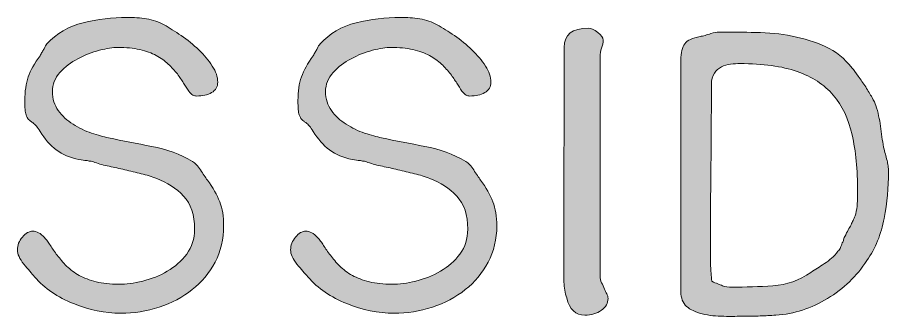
# Model space of a CAD drawing. Header units: inches. Extents: x -1.75 to 1.75, y -1.04 to 1.
# Drawn here: x -0.1843 to 0.1598, y -0.2997 to -0.1813 of the extents above; entities that cross this region are included whole.
import ezdxf

# ---------------------------------------------------------------- set-up
doc = ezdxf.new("R2010")
doc.units = ezdxf.units.IN
doc.header["$MEASUREMENT"] = 0
doc.layers.add('Default', color=7, linetype='Continuous')

# ---------------------------------------------------------------- blocks, each defined once
blk = doc.blocks.new('block 5')
at = {"layer": 'Default', "true_color": 0xffffff}
h = blk.add_hatch(color=7, dxfattribs=at)
h.dxf.hatch_style = 2
edge = h.paths.add_edge_path()
edge.add_spline(control_points=[(-0.10627, -0.27815), (-0.10854, -0.28243), (-0.11155, -0.28606), (-0.11531, -0.28904), (-0.11907, -0.29203), (-0.12341, -0.29433), (-0.12834, -0.29595), (-0.13327, -0.29757), (-0.13833, -0.29837), (-0.14351, -0.29837), (-0.14973, -0.29837), (-0.15595, -0.29711), (-0.16217, -0.29458), (-0.1684, -0.29205), (-0.17352, -0.28853), (-0.17753, -0.28398), (-0.1787, -0.28269), (-0.18013, -0.28101), (-0.18181, -0.27893), (-0.1835, -0.27686), (-0.18434, -0.27498), (-0.18434, -0.27329), (-0.18434, -0.27148), (-0.1837, -0.26979), (-0.18239, -0.26824), (-0.1811, -0.26668), (-0.17974, -0.2659), (-0.17831, -0.2659), (-0.17676, -0.2659), (-0.1752, -0.26674), (-0.17365, -0.26843), (-0.17326, -0.26882), (-0.17287, -0.26927), (-0.17248, -0.26979), (-0.17209, -0.27031), (-0.1717, -0.27089), (-0.17131, -0.27154), (-0.17093, -0.27219), (-0.17051, -0.27284), (-0.17005, -0.27348), (-0.1696, -0.27414), (-0.16911, -0.27478), (-0.16859, -0.27543), (-0.16756, -0.27686), (-0.16632, -0.27828), (-0.1649, -0.2797), (-0.16347, -0.28113), (-0.16182, -0.28236), (-0.15994, -0.2834), (-0.15806, -0.28444), (-0.15582, -0.28529), (-0.15323, -0.28593), (-0.15063, -0.28658), (-0.14766, -0.2869), (-0.14429, -0.2869), (-0.14143, -0.2869), (-0.13829, -0.28649), (-0.13485, -0.28564), (-0.13142, -0.2848), (-0.12818, -0.2835), (-0.12513, -0.28175), (-0.12208, -0.28), (-0.11953, -0.27773), (-0.11745, -0.27494), (-0.11538, -0.27216), (-0.11434, -0.26889), (-0.11434, -0.26512), (-0.11434, -0.25942), (-0.1158, -0.25505), (-0.11871, -0.252), (-0.12163, -0.24896), (-0.12516, -0.24665), (-0.12931, -0.2451), (-0.13126, -0.24432), (-0.1333, -0.24367), (-0.13544, -0.24315), (-0.13757, -0.24264), (-0.13975, -0.24211), (-0.14195, -0.2416), (-0.14402, -0.24108), (-0.14607, -0.24062), (-0.14808, -0.24023), (-0.15009, -0.23985), (-0.152, -0.23933), (-0.15381, -0.23868), (-0.15446, -0.23842), (-0.15504, -0.23826), (-0.15557, -0.23819), (-0.15608, -0.23813), (-0.1566, -0.23803), (-0.15712, -0.2379), (-0.15777, -0.2379), (-0.15874, -0.23777), (-0.16003, -0.23751), (-0.16353, -0.23686), (-0.16652, -0.2356), (-0.16898, -0.23372), (-0.17144, -0.23185), (-0.17358, -0.22941), (-0.17539, -0.22643), (-0.17592, -0.22552), (-0.1764, -0.22481), (-0.17685, -0.22429), (-0.17731, -0.22378), (-0.1778, -0.22332), (-0.17831, -0.22293), (-0.17858, -0.2228), (-0.17877, -0.22267), (-0.17889, -0.22254), (-0.17902, -0.22241), (-0.17922, -0.22228), (-0.17948, -0.22215), (-0.17948, -0.22215), (-0.18006, -0.22157), (-0.18006, -0.22157), (-0.18032, -0.22131), (-0.18062, -0.22072), (-0.18094, -0.21982), (-0.18126, -0.21891), (-0.18142, -0.21703), (-0.18142, -0.21418), (-0.18142, -0.21055), (-0.18097, -0.20744), (-0.18006, -0.20485), (-0.17916, -0.20226), (-0.1776, -0.19947), (-0.17539, -0.19649), (-0.17514, -0.19597), (-0.17488, -0.19548), (-0.17461, -0.19503), (-0.17436, -0.19457), (-0.1741, -0.19415), (-0.17384, -0.19376), (-0.17345, -0.19286), (-0.17306, -0.19221), (-0.17268, -0.19182), (-0.16892, -0.18767), (-0.16415, -0.18488), (-0.15838, -0.18346), (-0.15262, -0.18203), (-0.14681, -0.18132), (-0.14098, -0.18132), (-0.13839, -0.18132), (-0.13582, -0.18151), (-0.1333, -0.1819), (-0.13077, -0.18229), (-0.12847, -0.18307), (-0.1264, -0.18424), (-0.12432, -0.1854), (-0.12206, -0.18683), (-0.11959, -0.18851), (-0.11713, -0.1902), (-0.11483, -0.19208), (-0.11268, -0.19415), (-0.11055, -0.19623), (-0.10876, -0.19836), (-0.10734, -0.20057), (-0.10592, -0.20277), (-0.1052, -0.20492), (-0.1052, -0.20698), (-0.1052, -0.2088), (-0.10601, -0.21016), (-0.10763, -0.21107), (-0.10925, -0.21198), (-0.11123, -0.21243), (-0.11356, -0.21243), (-0.11408, -0.21243), (-0.11457, -0.2123), (-0.11502, -0.21204), (-0.11548, -0.21179), (-0.11603, -0.21126), (-0.11667, -0.21048), (-0.11732, -0.20945), (-0.118, -0.20838), (-0.11871, -0.20728), (-0.11943, -0.20618), (-0.12024, -0.20498), (-0.12115, -0.20368), (-0.12219, -0.20239), (-0.12338, -0.20109), (-0.12474, -0.19979), (-0.12611, -0.19849), (-0.12769, -0.19736), (-0.1295, -0.19639), (-0.13132, -0.19541), (-0.13349, -0.19463), (-0.13602, -0.19405), (-0.13855, -0.19347), (-0.14143, -0.19318), (-0.14467, -0.19318), (-0.14662, -0.19318), (-0.14905, -0.19357), (-0.15196, -0.19434), (-0.15488, -0.19512), (-0.1577, -0.19623), (-0.16042, -0.19765), (-0.16315, -0.19908), (-0.16551, -0.20089), (-0.16752, -0.2031), (-0.16953, -0.2053), (-0.17053, -0.20783), (-0.17053, -0.21068), (-0.17053, -0.21353), (-0.16976, -0.21602), (-0.1682, -0.21817), (-0.16665, -0.2203), (-0.1647, -0.22212), (-0.16237, -0.22361), (-0.16003, -0.2251), (-0.15761, -0.22627), (-0.15508, -0.22711), (-0.15255, -0.22795), (-0.15031, -0.22857), (-0.14837, -0.22896), (-0.1428, -0.23012), (-0.13709, -0.23126), (-0.13126, -0.23236), (-0.12542, -0.23346), (-0.12004, -0.23544), (-0.11512, -0.23829), (-0.11408, -0.23894), (-0.11304, -0.24007), (-0.11201, -0.24169), (-0.11097, -0.24331), (-0.11006, -0.24464), (-0.10929, -0.24568), (-0.10708, -0.24866), (-0.10546, -0.25151), (-0.10442, -0.25423), (-0.10339, -0.25696), (-0.10286, -0.26013), (-0.10286, -0.26376), (-0.10286, -0.26908), (-0.104, -0.27387), (-0.10627, -0.27815)], knot_values=[0, 0, 0, 0, 1, 1, 1, 2, 2, 2, 3, 3, 3, 4, 4, 4, 5, 5, 5, 6, 6, 6, 7, 7, 7, 8, 8, 8, 9, 9, 9, 10, 10, 10, 11, 11, 11, 12, 12, 12, 13, 13, 13, 14, 14, 14, 15, 15, 15, 16, 16, 16, 17, 17, 17, 18, 18, 18, 19, 19, 19, 20, 20, 20, 21, 21, 21, 22, 22, 22, 23, 23, 23, 24, 24, 24, 25, 25, 25, 26, 26, 26, 27, 27, 27, 28, 28, 28, 29, 29, 29, 30, 30, 30, 31, 31, 31, 32, 32, 32, 33, 33, 33, 34, 34, 34, 35, 35, 35, 36, 36, 36, 37, 37, 37, 38, 38, 38, 39, 39, 39, 40, 40, 40, 41, 41, 41, 42, 42, 42, 43, 43, 43, 44, 44, 44, 45, 45, 45, 46, 46, 46, 47, 47, 47, 48, 48, 48, 49, 49, 49, 50, 50, 50, 51, 51, 51, 52, 52, 52, 53, 53, 53, 54, 54, 54, 55, 55, 55, 56, 56, 56, 57, 57, 57, 58, 58, 58, 59, 59, 59, 60, 60, 60, 61, 61, 61, 62, 62, 62, 63, 63, 63, 64, 64, 64, 65, 65, 65, 66, 66, 66, 67, 67, 67, 68, 68, 68, 69, 69, 69, 70, 70, 70, 71, 71, 71, 72, 72, 72, 73, 73, 73, 74, 74, 74, 75, 75, 75, 76, 76, 76, 77, 77, 77, 78, 78, 78, 78], degree=3, periodic=1)
h = blk.add_hatch(color=7, dxfattribs=at)
h.dxf.hatch_style = 2
edge = h.paths.add_edge_path()
edge.add_spline(control_points=[(0.00165, -0.27815), (-0.00062, -0.28243), (-0.00363, -0.28606), (-0.00739, -0.28904), (-0.01116, -0.29203), (-0.0155, -0.29433), (-0.02042, -0.29595), (-0.02535, -0.29757), (-0.03041, -0.29837), (-0.03559, -0.29837), (-0.04181, -0.29837), (-0.04803, -0.29711), (-0.05425, -0.29458), (-0.06048, -0.29205), (-0.0656, -0.28853), (-0.06961, -0.28398), (-0.07079, -0.28269), (-0.07221, -0.28101), (-0.07389, -0.27893), (-0.07558, -0.27686), (-0.07642, -0.27498), (-0.07642, -0.27329), (-0.07642, -0.27148), (-0.07578, -0.26979), (-0.07448, -0.26824), (-0.07318, -0.26668), (-0.07182, -0.2659), (-0.07039, -0.2659), (-0.06884, -0.2659), (-0.06728, -0.26674), (-0.06573, -0.26843), (-0.06534, -0.26882), (-0.06495, -0.26927), (-0.06456, -0.26979), (-0.06418, -0.27031), (-0.06378, -0.27089), (-0.0634, -0.27154), (-0.06301, -0.27219), (-0.06259, -0.27284), (-0.06213, -0.27348), (-0.06168, -0.27414), (-0.06119, -0.27478), (-0.06068, -0.27543), (-0.05964, -0.27686), (-0.0584, -0.27828), (-0.05698, -0.2797), (-0.05556, -0.28113), (-0.0539, -0.28236), (-0.05202, -0.2834), (-0.05014, -0.28444), (-0.04791, -0.28529), (-0.04531, -0.28593), (-0.04272, -0.28658), (-0.03974, -0.2869), (-0.03637, -0.2869), (-0.03352, -0.2869), (-0.03038, -0.28649), (-0.02694, -0.28564), (-0.02351, -0.2848), (-0.02026, -0.2835), (-0.01721, -0.28175), (-0.01417, -0.28), (-0.01161, -0.27773), (-0.00954, -0.27494), (-0.00746, -0.27216), (-0.00642, -0.26889), (-0.00642, -0.26512), (-0.00642, -0.25942), (-0.00788, -0.25505), (-0.0108, -0.252), (-0.01371, -0.24896), (-0.01725, -0.24665), (-0.0214, -0.2451), (-0.02334, -0.24432), (-0.02538, -0.24367), (-0.02752, -0.24315), (-0.02966, -0.24264), (-0.03183, -0.24211), (-0.03404, -0.2416), (-0.03611, -0.24108), (-0.03815, -0.24062), (-0.04016, -0.24023), (-0.04217, -0.23985), (-0.04408, -0.23933), (-0.04589, -0.23868), (-0.04654, -0.23842), (-0.04713, -0.23826), (-0.04765, -0.23819), (-0.04816, -0.23813), (-0.04869, -0.23803), (-0.0492, -0.2379), (-0.04985, -0.2379), (-0.05082, -0.23777), (-0.05212, -0.23751), (-0.05562, -0.23686), (-0.0586, -0.2356), (-0.06106, -0.23372), (-0.06352, -0.23185), (-0.06567, -0.22941), (-0.06748, -0.22643), (-0.068, -0.22552), (-0.06848, -0.22481), (-0.06894, -0.22429), (-0.06939, -0.22378), (-0.06988, -0.22332), (-0.07039, -0.22293), (-0.07066, -0.2228), (-0.07085, -0.22267), (-0.07098, -0.22254), (-0.07111, -0.22241), (-0.0713, -0.22228), (-0.07156, -0.22215), (-0.07156, -0.22215), (-0.07214, -0.22157), (-0.07214, -0.22157), (-0.07241, -0.22131), (-0.0727, -0.22072), (-0.07302, -0.21982), (-0.07334, -0.21891), (-0.07351, -0.21703), (-0.07351, -0.21418), (-0.07351, -0.21055), (-0.07305, -0.20744), (-0.07214, -0.20485), (-0.07124, -0.20226), (-0.06968, -0.19947), (-0.06748, -0.19649), (-0.06722, -0.19597), (-0.06696, -0.19548), (-0.0667, -0.19503), (-0.06644, -0.19457), (-0.06618, -0.19415), (-0.06592, -0.19376), (-0.06553, -0.19286), (-0.06514, -0.19221), (-0.06476, -0.19182), (-0.061, -0.18767), (-0.05623, -0.18488), (-0.05046, -0.18346), (-0.0447, -0.18203), (-0.03889, -0.18132), (-0.03306, -0.18132), (-0.03047, -0.18132), (-0.02791, -0.18151), (-0.02538, -0.1819), (-0.02285, -0.18229), (-0.02056, -0.18307), (-0.01848, -0.18424), (-0.0164, -0.1854), (-0.01414, -0.18683), (-0.01167, -0.18851), (-0.00921, -0.1902), (-0.00691, -0.19208), (-0.00477, -0.19415), (-0.00263, -0.19623), (-0.00085, -0.19836), (0.00058, -0.20057), (0.002, -0.20277), (0.00272, -0.20492), (0.00272, -0.20698), (0.00272, -0.2088), (0.00191, -0.21016), (0.00028, -0.21107), (-0.00134, -0.21198), (-0.00331, -0.21243), (-0.00564, -0.21243), (-0.00616, -0.21243), (-0.00665, -0.2123), (-0.0071, -0.21204), (-0.00756, -0.21179), (-0.00811, -0.21126), (-0.00876, -0.21048), (-0.00941, -0.20945), (-0.01008, -0.20838), (-0.0108, -0.20728), (-0.01151, -0.20618), (-0.01232, -0.20498), (-0.01323, -0.20368), (-0.01427, -0.20239), (-0.01546, -0.20109), (-0.01683, -0.19979), (-0.01819, -0.19849), (-0.01978, -0.19736), (-0.02159, -0.19639), (-0.0234, -0.19541), (-0.02557, -0.19463), (-0.0281, -0.19405), (-0.03063, -0.19347), (-0.03352, -0.19318), (-0.03676, -0.19318), (-0.0387, -0.19318), (-0.04113, -0.19357), (-0.04405, -0.19434), (-0.04696, -0.19512), (-0.04978, -0.19623), (-0.0525, -0.19765), (-0.05523, -0.19908), (-0.0576, -0.20089), (-0.0596, -0.2031), (-0.06161, -0.2053), (-0.06262, -0.20783), (-0.06262, -0.21068), (-0.06262, -0.21353), (-0.06184, -0.21602), (-0.06028, -0.21817), (-0.05873, -0.2203), (-0.05678, -0.22212), (-0.05445, -0.22361), (-0.05212, -0.2251), (-0.04969, -0.22627), (-0.04716, -0.22711), (-0.04463, -0.22795), (-0.04239, -0.22857), (-0.04045, -0.22896), (-0.03488, -0.23012), (-0.02917, -0.23126), (-0.02334, -0.23236), (-0.0175, -0.23346), (-0.01213, -0.23544), (-0.0072, -0.23829), (-0.00616, -0.23894), (-0.00513, -0.24007), (-0.00409, -0.24169), (-0.00305, -0.24331), (-0.00214, -0.24464), (-0.00137, -0.24568), (0.00083, -0.24866), (0.00245, -0.25151), (0.00349, -0.25423), (0.00453, -0.25696), (0.00505, -0.26013), (0.00505, -0.26376), (0.00505, -0.26908), (0.00391, -0.27387), (0.00165, -0.27815)], knot_values=[0, 0, 0, 0, 1, 1, 1, 2, 2, 2, 3, 3, 3, 4, 4, 4, 5, 5, 5, 6, 6, 6, 7, 7, 7, 8, 8, 8, 9, 9, 9, 10, 10, 10, 11, 11, 11, 12, 12, 12, 13, 13, 13, 14, 14, 14, 15, 15, 15, 16, 16, 16, 17, 17, 17, 18, 18, 18, 19, 19, 19, 20, 20, 20, 21, 21, 21, 22, 22, 22, 23, 23, 23, 24, 24, 24, 25, 25, 25, 26, 26, 26, 27, 27, 27, 28, 28, 28, 29, 29, 29, 30, 30, 30, 31, 31, 31, 32, 32, 32, 33, 33, 33, 34, 34, 34, 35, 35, 35, 36, 36, 36, 37, 37, 37, 38, 38, 38, 39, 39, 39, 40, 40, 40, 41, 41, 41, 42, 42, 42, 43, 43, 43, 44, 44, 44, 45, 45, 45, 46, 46, 46, 47, 47, 47, 48, 48, 48, 49, 49, 49, 50, 50, 50, 51, 51, 51, 52, 52, 52, 53, 53, 53, 54, 54, 54, 55, 55, 55, 56, 56, 56, 57, 57, 57, 58, 58, 58, 59, 59, 59, 60, 60, 60, 61, 61, 61, 62, 62, 62, 63, 63, 63, 64, 64, 64, 65, 65, 65, 66, 66, 66, 67, 67, 67, 68, 68, 68, 69, 69, 69, 70, 70, 70, 71, 71, 71, 72, 72, 72, 73, 73, 73, 74, 74, 74, 75, 75, 75, 76, 76, 76, 77, 77, 77, 78, 78, 78, 78], degree=3, periodic=1)
h = blk.add_hatch(color=7, dxfattribs=at)
h.dxf.hatch_style = 2
edge = h.paths.add_edge_path()
edge.add_spline(control_points=[(0.04636, -0.29721), (0.04461, -0.2985), (0.04244, -0.29915), (0.03985, -0.29915), (0.03622, -0.29915), (0.03382, -0.29688), (0.03265, -0.29234), (0.032, -0.29028), (0.03165, -0.2882), (0.03158, -0.28613), (0.03151, -0.28405), (0.03149, -0.28191), (0.03149, -0.2797), (0.03149, -0.26519), (0.03151, -0.25077), (0.03158, -0.23644), (0.03165, -0.22212), (0.03168, -0.2077), (0.03168, -0.19318), (0.03168, -0.18812), (0.03486, -0.18559), (0.04121, -0.18559), (0.04224, -0.18559), (0.04348, -0.18615), (0.0449, -0.18725), (0.04633, -0.18835), (0.04704, -0.18936), (0.04704, -0.19026), (0.04704, -0.1913), (0.04685, -0.19237), (0.04646, -0.19347), (0.04607, -0.19457), (0.04588, -0.19571), (0.04588, -0.19687), (0.04588, -0.19687), (0.04588, -0.2836), (0.04588, -0.2836), (0.04588, -0.28463), (0.04607, -0.28554), (0.04646, -0.28632), (0.04685, -0.2871), (0.04723, -0.28794), (0.04763, -0.28885), (0.04789, -0.2895), (0.04818, -0.29011), (0.0485, -0.29069), (0.04882, -0.29127), (0.04898, -0.29189), (0.04898, -0.29254), (0.04898, -0.29436), (0.04811, -0.29591), (0.04636, -0.29721)], knot_values=[0, 0, 0, 0, 1, 1, 1, 2, 2, 2, 3, 3, 3, 4, 4, 4, 5, 5, 5, 6, 6, 6, 7, 7, 7, 8, 8, 8, 9, 9, 9, 10, 10, 10, 11, 11, 11, 12, 12, 12, 13, 13, 13, 14, 14, 14, 15, 15, 15, 16, 16, 16, 17, 17, 17, 17], degree=3, periodic=1)
h = blk.add_hatch(color=7, dxfattribs=at)
h.dxf.hatch_style = 2
edge = h.paths.add_edge_path()
edge.add_spline(control_points=[(0.15807, -0.26084), (0.15691, -0.26707), (0.15464, -0.27264), (0.15127, -0.27757), (0.14724, -0.28366), (0.14206, -0.28865), (0.13571, -0.29254), (0.12935, -0.29643), (0.12255, -0.29863), (0.1153, -0.29915), (0.11322, -0.29928), (0.11115, -0.29938), (0.10907, -0.29945), (0.10699, -0.29951), (0.10492, -0.29954), (0.10285, -0.29954), (0.10168, -0.29954), (0.10042, -0.29957), (0.09906, -0.29964), (0.0977, -0.2997), (0.09624, -0.29967), (0.09468, -0.29954), (0.09325, -0.29954), (0.09183, -0.29947), (0.09041, -0.29934), (0.08898, -0.29921), (0.08755, -0.29896), (0.08613, -0.29857), (0.08353, -0.29792), (0.08149, -0.29695), (0.08, -0.29565), (0.07851, -0.29436), (0.07777, -0.29241), (0.07777, -0.28982), (0.07777, -0.28982), (0.07777, -0.19824), (0.07777, -0.19824), (0.07777, -0.19525), (0.07828, -0.19308), (0.07932, -0.19172), (0.08036, -0.19036), (0.08236, -0.18942), (0.08535, -0.1889), (0.086, -0.18877), (0.08668, -0.18861), (0.08739, -0.18842), (0.0881, -0.18822), (0.08885, -0.188), (0.08963, -0.18774), (0.09079, -0.18734), (0.09189, -0.18715), (0.09293, -0.18715), (0.09772, -0.18715), (0.10256, -0.18719), (0.10742, -0.18725), (0.11228, -0.18732), (0.11705, -0.1878), (0.12171, -0.18871), (0.12638, -0.18962), (0.13075, -0.19101), (0.13483, -0.19288), (0.13892, -0.19477), (0.14245, -0.19758), (0.14543, -0.20135), (0.14608, -0.20212), (0.14689, -0.20319), (0.14786, -0.20456), (0.14884, -0.20591), (0.14981, -0.20734), (0.15078, -0.20884), (0.15175, -0.21033), (0.15259, -0.21172), (0.15331, -0.21301), (0.15402, -0.21431), (0.15451, -0.21535), (0.15476, -0.21613), (0.15567, -0.21884), (0.15629, -0.2216), (0.15661, -0.22439), (0.15693, -0.22718), (0.15736, -0.22993), (0.15788, -0.23265), (0.15814, -0.23369), (0.15837, -0.2346), (0.15856, -0.23537), (0.15875, -0.23615), (0.15898, -0.237), (0.15924, -0.2379), (0.15936, -0.23855), (0.1595, -0.23926), (0.15963, -0.24004), (0.15976, -0.24082), (0.15982, -0.24167), (0.15982, -0.24257), (0.15982, -0.24854), (0.15924, -0.25463), (0.15807, -0.26084)], knot_values=[0, 0, 0, 0, 1, 1, 1, 2, 2, 2, 3, 3, 3, 4, 4, 4, 5, 5, 5, 6, 6, 6, 7, 7, 7, 8, 8, 8, 9, 9, 9, 10, 10, 10, 11, 11, 11, 12, 12, 12, 13, 13, 13, 14, 14, 14, 15, 15, 15, 16, 16, 16, 17, 17, 17, 18, 18, 18, 19, 19, 19, 20, 20, 20, 21, 21, 21, 22, 22, 22, 23, 23, 23, 24, 24, 24, 25, 25, 25, 26, 26, 26, 27, 27, 27, 28, 28, 28, 29, 29, 29, 30, 30, 30, 31, 31, 31, 32, 32, 32, 32], degree=3, periodic=1)
edge = h.paths.add_edge_path()
edge.add_spline(control_points=[(0.14543, -0.22779), (0.144, -0.22144), (0.14151, -0.21619), (0.13795, -0.21204), (0.13438, -0.20789), (0.12962, -0.20478), (0.12366, -0.2027), (0.11769, -0.20064), (0.11017, -0.1996), (0.1011, -0.1996), (0.09993, -0.1996), (0.0987, -0.19966), (0.09741, -0.19979), (0.09611, -0.19992), (0.09491, -0.20028), (0.0938, -0.20086), (0.09271, -0.20144), (0.09176, -0.20229), (0.09099, -0.20339), (0.09021, -0.20449), (0.08982, -0.20601), (0.08982, -0.20796), (0.08982, -0.21911), (0.08976, -0.23022), (0.08963, -0.24131), (0.0895, -0.25239), (0.08943, -0.2635), (0.08943, -0.27465), (0.08943, -0.27634), (0.08946, -0.27802), (0.08953, -0.2797), (0.08959, -0.28139), (0.08976, -0.2834), (0.09001, -0.28573), (0.0917, -0.28651), (0.09309, -0.2871), (0.0942, -0.28748), (0.0953, -0.28788), (0.09656, -0.28807), (0.09799, -0.28807), (0.1033, -0.28807), (0.10868, -0.28788), (0.11413, -0.28748), (0.11957, -0.2871), (0.12456, -0.28535), (0.1291, -0.28223), (0.13, -0.28159), (0.13088, -0.28101), (0.13172, -0.28048), (0.13257, -0.27997), (0.1335, -0.27939), (0.13454, -0.27873), (0.13545, -0.27809), (0.13636, -0.27737), (0.13727, -0.2766), (0.13817, -0.27582), (0.13902, -0.27492), (0.13979, -0.27387), (0.14031, -0.27336), (0.14067, -0.27284), (0.14086, -0.27232), (0.14106, -0.2718), (0.14128, -0.27122), (0.14154, -0.27057), (0.1418, -0.27018), (0.14196, -0.26976), (0.14203, -0.26931), (0.1421, -0.26885), (0.14225, -0.26843), (0.14252, -0.26804), (0.14303, -0.267), (0.14349, -0.26613), (0.14387, -0.26541), (0.14427, -0.2647), (0.14465, -0.26402), (0.14505, -0.26337), (0.1453, -0.26273), (0.14556, -0.26215), (0.14582, -0.26162), (0.14608, -0.26111), (0.14634, -0.26053), (0.1466, -0.25987), (0.14699, -0.25871), (0.14724, -0.25741), (0.14738, -0.25599), (0.1475, -0.25456), (0.14757, -0.25262), (0.14757, -0.25015), (0.14757, -0.2416), (0.14686, -0.23414), (0.14543, -0.22779)], knot_values=[0, 0, 0, 0, 1, 1, 1, 2, 2, 2, 3, 3, 3, 4, 4, 4, 5, 5, 5, 6, 6, 6, 7, 7, 7, 8, 8, 8, 9, 9, 9, 10, 10, 10, 11, 11, 11, 12, 12, 12, 13, 13, 13, 14, 14, 14, 15, 15, 15, 16, 16, 16, 17, 17, 17, 18, 18, 18, 19, 19, 19, 20, 20, 20, 21, 21, 21, 22, 22, 22, 23, 23, 23, 24, 24, 24, 25, 25, 25, 26, 26, 26, 27, 27, 27, 28, 28, 28, 29, 29, 29, 30, 30, 30, 30], degree=3, periodic=1)
at = {"layer": 'Default', "lineweight": 0}
for points, knots in [([(-0.10627, -0.27815), (-0.10854, -0.28243), (-0.11155, -0.28606), (-0.11531, -0.28904), (-0.11907, -0.29203), (-0.12341, -0.29433), (-0.12834, -0.29595), (-0.13327, -0.29757), (-0.13833, -0.29837), (-0.14351, -0.29837), (-0.14973, -0.29837), (-0.15595, -0.29711), (-0.16217, -0.29458), (-0.1684, -0.29205), (-0.17352, -0.28853), (-0.17753, -0.28398), (-0.1787, -0.28269), (-0.18013, -0.28101), (-0.18181, -0.27893), (-0.1835, -0.27686), (-0.18434, -0.27498), (-0.18434, -0.27329), (-0.18434, -0.27148), (-0.1837, -0.26979), (-0.18239, -0.26824), (-0.1811, -0.26668), (-0.17974, -0.2659), (-0.17831, -0.2659), (-0.17676, -0.2659), (-0.1752, -0.26674), (-0.17365, -0.26843), (-0.17326, -0.26882), (-0.17287, -0.26927), (-0.17248, -0.26979), (-0.17209, -0.27031), (-0.1717, -0.27089), (-0.17131, -0.27154), (-0.17093, -0.27219), (-0.17051, -0.27284), (-0.17005, -0.27348), (-0.1696, -0.27414), (-0.16911, -0.27478), (-0.16859, -0.27543), (-0.16756, -0.27686), (-0.16632, -0.27828), (-0.1649, -0.2797), (-0.16347, -0.28113), (-0.16182, -0.28236), (-0.15994, -0.2834), (-0.15806, -0.28444), (-0.15582, -0.28529), (-0.15323, -0.28593), (-0.15063, -0.28658), (-0.14766, -0.2869), (-0.14429, -0.2869), (-0.14143, -0.2869), (-0.13829, -0.28649), (-0.13485, -0.28564), (-0.13142, -0.2848), (-0.12818, -0.2835), (-0.12513, -0.28175), (-0.12208, -0.28), (-0.11953, -0.27773), (-0.11745, -0.27494), (-0.11538, -0.27216), (-0.11434, -0.26889), (-0.11434, -0.26512), (-0.11434, -0.25942), (-0.1158, -0.25505), (-0.11871, -0.252), (-0.12163, -0.24896), (-0.12516, -0.24665), (-0.12931, -0.2451), (-0.13126, -0.24432), (-0.1333, -0.24367), (-0.13544, -0.24315), (-0.13757, -0.24264), (-0.13975, -0.24211), (-0.14195, -0.2416), (-0.14402, -0.24108), (-0.14607, -0.24062), (-0.14808, -0.24023), (-0.15009, -0.23985), (-0.152, -0.23933), (-0.15381, -0.23868), (-0.15446, -0.23842), (-0.15504, -0.23826), (-0.15557, -0.23819), (-0.15608, -0.23813), (-0.1566, -0.23803), (-0.15712, -0.2379), (-0.15777, -0.2379), (-0.15874, -0.23777), (-0.16003, -0.23751), (-0.16353, -0.23686), (-0.16652, -0.2356), (-0.16898, -0.23372), (-0.17144, -0.23185), (-0.17358, -0.22941), (-0.17539, -0.22643), (-0.17592, -0.22552), (-0.1764, -0.22481), (-0.17685, -0.22429), (-0.17731, -0.22378), (-0.1778, -0.22332), (-0.17831, -0.22293), (-0.17858, -0.2228), (-0.17877, -0.22267), (-0.17889, -0.22254), (-0.17902, -0.22241), (-0.17922, -0.22228), (-0.17948, -0.22215), (-0.17948, -0.22215), (-0.18006, -0.22157), (-0.18006, -0.22157), (-0.18032, -0.22131), (-0.18062, -0.22072), (-0.18094, -0.21982), (-0.18126, -0.21891), (-0.18142, -0.21703), (-0.18142, -0.21418), (-0.18142, -0.21055), (-0.18097, -0.20744), (-0.18006, -0.20485), (-0.17916, -0.20226), (-0.1776, -0.19947), (-0.17539, -0.19649), (-0.17514, -0.19597), (-0.17488, -0.19548), (-0.17461, -0.19503), (-0.17436, -0.19457), (-0.1741, -0.19415), (-0.17384, -0.19376), (-0.17345, -0.19286), (-0.17306, -0.19221), (-0.17268, -0.19182), (-0.16892, -0.18767), (-0.16415, -0.18488), (-0.15838, -0.18346), (-0.15262, -0.18203), (-0.14681, -0.18132), (-0.14098, -0.18132), (-0.13839, -0.18132), (-0.13582, -0.18151), (-0.1333, -0.1819), (-0.13077, -0.18229), (-0.12847, -0.18307), (-0.1264, -0.18424), (-0.12432, -0.1854), (-0.12206, -0.18683), (-0.11959, -0.18851), (-0.11713, -0.1902), (-0.11483, -0.19208), (-0.11268, -0.19415), (-0.11055, -0.19623), (-0.10876, -0.19836), (-0.10734, -0.20057), (-0.10592, -0.20277), (-0.1052, -0.20492), (-0.1052, -0.20698), (-0.1052, -0.2088), (-0.10601, -0.21016), (-0.10763, -0.21107), (-0.10925, -0.21198), (-0.11123, -0.21243), (-0.11356, -0.21243), (-0.11408, -0.21243), (-0.11457, -0.2123), (-0.11502, -0.21204), (-0.11548, -0.21179), (-0.11603, -0.21126), (-0.11667, -0.21048), (-0.11732, -0.20945), (-0.118, -0.20838), (-0.11871, -0.20728), (-0.11943, -0.20618), (-0.12024, -0.20498), (-0.12115, -0.20368), (-0.12219, -0.20239), (-0.12338, -0.20109), (-0.12474, -0.19979), (-0.12611, -0.19849), (-0.12769, -0.19736), (-0.1295, -0.19639), (-0.13132, -0.19541), (-0.13349, -0.19463), (-0.13602, -0.19405), (-0.13855, -0.19347), (-0.14143, -0.19318), (-0.14467, -0.19318), (-0.14662, -0.19318), (-0.14905, -0.19357), (-0.15196, -0.19434), (-0.15488, -0.19512), (-0.1577, -0.19623), (-0.16042, -0.19765), (-0.16315, -0.19908), (-0.16551, -0.20089), (-0.16752, -0.2031), (-0.16953, -0.2053), (-0.17053, -0.20783), (-0.17053, -0.21068), (-0.17053, -0.21353), (-0.16976, -0.21602), (-0.1682, -0.21817), (-0.16665, -0.2203), (-0.1647, -0.22212), (-0.16237, -0.22361), (-0.16003, -0.2251), (-0.15761, -0.22627), (-0.15508, -0.22711), (-0.15255, -0.22795), (-0.15031, -0.22857), (-0.14837, -0.22896), (-0.1428, -0.23012), (-0.13709, -0.23126), (-0.13126, -0.23236), (-0.12542, -0.23346), (-0.12004, -0.23544), (-0.11512, -0.23829), (-0.11408, -0.23894), (-0.11304, -0.24007), (-0.11201, -0.24169), (-0.11097, -0.24331), (-0.11006, -0.24464), (-0.10929, -0.24568), (-0.10708, -0.24866), (-0.10546, -0.25151), (-0.10442, -0.25423), (-0.10339, -0.25696), (-0.10286, -0.26013), (-0.10286, -0.26376), (-0.10286, -0.26908), (-0.104, -0.27387), (-0.10627, -0.27815)], [0, 0, 0, 0, 1, 1, 1, 2, 2, 2, 3, 3, 3, 4, 4, 4, 5, 5, 5, 6, 6, 6, 7, 7, 7, 8, 8, 8, 9, 9, 9, 10, 10, 10, 11, 11, 11, 12, 12, 12, 13, 13, 13, 14, 14, 14, 15, 15, 15, 16, 16, 16, 17, 17, 17, 18, 18, 18, 19, 19, 19, 20, 20, 20, 21, 21, 21, 22, 22, 22, 23, 23, 23, 24, 24, 24, 25, 25, 25, 26, 26, 26, 27, 27, 27, 28, 28, 28, 29, 29, 29, 30, 30, 30, 31, 31, 31, 32, 32, 32, 33, 33, 33, 34, 34, 34, 35, 35, 35, 36, 36, 36, 37, 37, 37, 38, 38, 38, 39, 39, 39, 40, 40, 40, 41, 41, 41, 42, 42, 42, 43, 43, 43, 44, 44, 44, 45, 45, 45, 46, 46, 46, 47, 47, 47, 48, 48, 48, 49, 49, 49, 50, 50, 50, 51, 51, 51, 52, 52, 52, 53, 53, 53, 54, 54, 54, 55, 55, 55, 56, 56, 56, 57, 57, 57, 58, 58, 58, 59, 59, 59, 60, 60, 60, 61, 61, 61, 62, 62, 62, 63, 63, 63, 64, 64, 64, 65, 65, 65, 66, 66, 66, 67, 67, 67, 68, 68, 68, 69, 69, 69, 70, 70, 70, 71, 71, 71, 72, 72, 72, 73, 73, 73, 74, 74, 74, 75, 75, 75, 76, 76, 76, 77, 77, 77, 78, 78, 78, 78]), ([(0.00165, -0.27815), (-0.00062, -0.28243), (-0.00363, -0.28606), (-0.00739, -0.28904), (-0.01116, -0.29203), (-0.0155, -0.29433), (-0.02042, -0.29595), (-0.02535, -0.29757), (-0.03041, -0.29837), (-0.03559, -0.29837), (-0.04181, -0.29837), (-0.04803, -0.29711), (-0.05425, -0.29458), (-0.06048, -0.29205), (-0.0656, -0.28853), (-0.06961, -0.28398), (-0.07079, -0.28269), (-0.07221, -0.28101), (-0.07389, -0.27893), (-0.07558, -0.27686), (-0.07642, -0.27498), (-0.07642, -0.27329), (-0.07642, -0.27148), (-0.07578, -0.26979), (-0.07448, -0.26824), (-0.07318, -0.26668), (-0.07182, -0.2659), (-0.07039, -0.2659), (-0.06884, -0.2659), (-0.06728, -0.26674), (-0.06573, -0.26843), (-0.06534, -0.26882), (-0.06495, -0.26927), (-0.06456, -0.26979), (-0.06418, -0.27031), (-0.06378, -0.27089), (-0.0634, -0.27154), (-0.06301, -0.27219), (-0.06259, -0.27284), (-0.06213, -0.27348), (-0.06168, -0.27414), (-0.06119, -0.27478), (-0.06068, -0.27543), (-0.05964, -0.27686), (-0.0584, -0.27828), (-0.05698, -0.2797), (-0.05556, -0.28113), (-0.0539, -0.28236), (-0.05202, -0.2834), (-0.05014, -0.28444), (-0.04791, -0.28529), (-0.04531, -0.28593), (-0.04272, -0.28658), (-0.03974, -0.2869), (-0.03637, -0.2869), (-0.03352, -0.2869), (-0.03038, -0.28649), (-0.02694, -0.28564), (-0.02351, -0.2848), (-0.02026, -0.2835), (-0.01721, -0.28175), (-0.01417, -0.28), (-0.01161, -0.27773), (-0.00954, -0.27494), (-0.00746, -0.27216), (-0.00642, -0.26889), (-0.00642, -0.26512), (-0.00642, -0.25942), (-0.00788, -0.25505), (-0.0108, -0.252), (-0.01371, -0.24896), (-0.01725, -0.24665), (-0.0214, -0.2451), (-0.02334, -0.24432), (-0.02538, -0.24367), (-0.02752, -0.24315), (-0.02966, -0.24264), (-0.03183, -0.24211), (-0.03404, -0.2416), (-0.03611, -0.24108), (-0.03815, -0.24062), (-0.04016, -0.24023), (-0.04217, -0.23985), (-0.04408, -0.23933), (-0.04589, -0.23868), (-0.04654, -0.23842), (-0.04713, -0.23826), (-0.04765, -0.23819), (-0.04816, -0.23813), (-0.04869, -0.23803), (-0.0492, -0.2379), (-0.04985, -0.2379), (-0.05082, -0.23777), (-0.05212, -0.23751), (-0.05562, -0.23686), (-0.0586, -0.2356), (-0.06106, -0.23372), (-0.06352, -0.23185), (-0.06567, -0.22941), (-0.06748, -0.22643), (-0.068, -0.22552), (-0.06848, -0.22481), (-0.06894, -0.22429), (-0.06939, -0.22378), (-0.06988, -0.22332), (-0.07039, -0.22293), (-0.07066, -0.2228), (-0.07085, -0.22267), (-0.07098, -0.22254), (-0.07111, -0.22241), (-0.0713, -0.22228), (-0.07156, -0.22215), (-0.07156, -0.22215), (-0.07214, -0.22157), (-0.07214, -0.22157), (-0.07241, -0.22131), (-0.0727, -0.22072), (-0.07302, -0.21982), (-0.07334, -0.21891), (-0.07351, -0.21703), (-0.07351, -0.21418), (-0.07351, -0.21055), (-0.07305, -0.20744), (-0.07214, -0.20485), (-0.07124, -0.20226), (-0.06968, -0.19947), (-0.06748, -0.19649), (-0.06722, -0.19597), (-0.06696, -0.19548), (-0.0667, -0.19503), (-0.06644, -0.19457), (-0.06618, -0.19415), (-0.06592, -0.19376), (-0.06553, -0.19286), (-0.06514, -0.19221), (-0.06476, -0.19182), (-0.061, -0.18767), (-0.05623, -0.18488), (-0.05046, -0.18346), (-0.0447, -0.18203), (-0.03889, -0.18132), (-0.03306, -0.18132), (-0.03047, -0.18132), (-0.02791, -0.18151), (-0.02538, -0.1819), (-0.02285, -0.18229), (-0.02056, -0.18307), (-0.01848, -0.18424), (-0.0164, -0.1854), (-0.01414, -0.18683), (-0.01167, -0.18851), (-0.00921, -0.1902), (-0.00691, -0.19208), (-0.00477, -0.19415), (-0.00263, -0.19623), (-0.00085, -0.19836), (0.00058, -0.20057), (0.002, -0.20277), (0.00272, -0.20492), (0.00272, -0.20698), (0.00272, -0.2088), (0.00191, -0.21016), (0.00028, -0.21107), (-0.00134, -0.21198), (-0.00331, -0.21243), (-0.00564, -0.21243), (-0.00616, -0.21243), (-0.00665, -0.2123), (-0.0071, -0.21204), (-0.00756, -0.21179), (-0.00811, -0.21126), (-0.00876, -0.21048), (-0.00941, -0.20945), (-0.01008, -0.20838), (-0.0108, -0.20728), (-0.01151, -0.20618), (-0.01232, -0.20498), (-0.01323, -0.20368), (-0.01427, -0.20239), (-0.01546, -0.20109), (-0.01683, -0.19979), (-0.01819, -0.19849), (-0.01978, -0.19736), (-0.02159, -0.19639), (-0.0234, -0.19541), (-0.02557, -0.19463), (-0.0281, -0.19405), (-0.03063, -0.19347), (-0.03352, -0.19318), (-0.03676, -0.19318), (-0.0387, -0.19318), (-0.04113, -0.19357), (-0.04405, -0.19434), (-0.04696, -0.19512), (-0.04978, -0.19623), (-0.0525, -0.19765), (-0.05523, -0.19908), (-0.0576, -0.20089), (-0.0596, -0.2031), (-0.06161, -0.2053), (-0.06262, -0.20783), (-0.06262, -0.21068), (-0.06262, -0.21353), (-0.06184, -0.21602), (-0.06028, -0.21817), (-0.05873, -0.2203), (-0.05678, -0.22212), (-0.05445, -0.22361), (-0.05212, -0.2251), (-0.04969, -0.22627), (-0.04716, -0.22711), (-0.04463, -0.22795), (-0.04239, -0.22857), (-0.04045, -0.22896), (-0.03488, -0.23012), (-0.02917, -0.23126), (-0.02334, -0.23236), (-0.0175, -0.23346), (-0.01213, -0.23544), (-0.0072, -0.23829), (-0.00616, -0.23894), (-0.00513, -0.24007), (-0.00409, -0.24169), (-0.00305, -0.24331), (-0.00214, -0.24464), (-0.00137, -0.24568), (0.00083, -0.24866), (0.00245, -0.25151), (0.00349, -0.25423), (0.00453, -0.25696), (0.00505, -0.26013), (0.00505, -0.26376), (0.00505, -0.26908), (0.00391, -0.27387), (0.00165, -0.27815)], [0, 0, 0, 0, 1, 1, 1, 2, 2, 2, 3, 3, 3, 4, 4, 4, 5, 5, 5, 6, 6, 6, 7, 7, 7, 8, 8, 8, 9, 9, 9, 10, 10, 10, 11, 11, 11, 12, 12, 12, 13, 13, 13, 14, 14, 14, 15, 15, 15, 16, 16, 16, 17, 17, 17, 18, 18, 18, 19, 19, 19, 20, 20, 20, 21, 21, 21, 22, 22, 22, 23, 23, 23, 24, 24, 24, 25, 25, 25, 26, 26, 26, 27, 27, 27, 28, 28, 28, 29, 29, 29, 30, 30, 30, 31, 31, 31, 32, 32, 32, 33, 33, 33, 34, 34, 34, 35, 35, 35, 36, 36, 36, 37, 37, 37, 38, 38, 38, 39, 39, 39, 40, 40, 40, 41, 41, 41, 42, 42, 42, 43, 43, 43, 44, 44, 44, 45, 45, 45, 46, 46, 46, 47, 47, 47, 48, 48, 48, 49, 49, 49, 50, 50, 50, 51, 51, 51, 52, 52, 52, 53, 53, 53, 54, 54, 54, 55, 55, 55, 56, 56, 56, 57, 57, 57, 58, 58, 58, 59, 59, 59, 60, 60, 60, 61, 61, 61, 62, 62, 62, 63, 63, 63, 64, 64, 64, 65, 65, 65, 66, 66, 66, 67, 67, 67, 68, 68, 68, 69, 69, 69, 70, 70, 70, 71, 71, 71, 72, 72, 72, 73, 73, 73, 74, 74, 74, 75, 75, 75, 76, 76, 76, 77, 77, 77, 78, 78, 78, 78]), ([(0.04636, -0.29721), (0.04461, -0.2985), (0.04244, -0.29915), (0.03985, -0.29915), (0.03622, -0.29915), (0.03382, -0.29688), (0.03265, -0.29234), (0.032, -0.29028), (0.03165, -0.2882), (0.03158, -0.28613), (0.03151, -0.28405), (0.03149, -0.28191), (0.03149, -0.2797), (0.03149, -0.26519), (0.03151, -0.25077), (0.03158, -0.23644), (0.03165, -0.22212), (0.03168, -0.2077), (0.03168, -0.19318), (0.03168, -0.18812), (0.03486, -0.18559), (0.04121, -0.18559), (0.04224, -0.18559), (0.04348, -0.18615), (0.0449, -0.18725), (0.04633, -0.18835), (0.04704, -0.18936), (0.04704, -0.19026), (0.04704, -0.1913), (0.04685, -0.19237), (0.04646, -0.19347), (0.04607, -0.19457), (0.04588, -0.19571), (0.04588, -0.19687), (0.04588, -0.19687), (0.04588, -0.2836), (0.04588, -0.2836), (0.04588, -0.28463), (0.04607, -0.28554), (0.04646, -0.28632), (0.04685, -0.2871), (0.04723, -0.28794), (0.04763, -0.28885), (0.04789, -0.2895), (0.04818, -0.29011), (0.0485, -0.29069), (0.04882, -0.29127), (0.04898, -0.29189), (0.04898, -0.29254), (0.04898, -0.29436), (0.04811, -0.29591), (0.04636, -0.29721)], [0, 0, 0, 0, 1, 1, 1, 2, 2, 2, 3, 3, 3, 4, 4, 4, 5, 5, 5, 6, 6, 6, 7, 7, 7, 8, 8, 8, 9, 9, 9, 10, 10, 10, 11, 11, 11, 12, 12, 12, 13, 13, 13, 14, 14, 14, 15, 15, 15, 16, 16, 16, 17, 17, 17, 17]), ([(0.15807, -0.26084), (0.15691, -0.26707), (0.15464, -0.27264), (0.15127, -0.27757), (0.14724, -0.28366), (0.14206, -0.28865), (0.13571, -0.29254), (0.12935, -0.29643), (0.12255, -0.29863), (0.1153, -0.29915), (0.11322, -0.29928), (0.11115, -0.29938), (0.10907, -0.29945), (0.10699, -0.29951), (0.10492, -0.29954), (0.10285, -0.29954), (0.10168, -0.29954), (0.10042, -0.29957), (0.09906, -0.29964), (0.0977, -0.2997), (0.09624, -0.29967), (0.09468, -0.29954), (0.09325, -0.29954), (0.09183, -0.29947), (0.09041, -0.29934), (0.08898, -0.29921), (0.08755, -0.29896), (0.08613, -0.29857), (0.08353, -0.29792), (0.08149, -0.29695), (0.08, -0.29565), (0.07851, -0.29436), (0.07777, -0.29241), (0.07777, -0.28982), (0.07777, -0.28982), (0.07777, -0.19824), (0.07777, -0.19824), (0.07777, -0.19525), (0.07828, -0.19308), (0.07932, -0.19172), (0.08036, -0.19036), (0.08236, -0.18942), (0.08535, -0.1889), (0.086, -0.18877), (0.08668, -0.18861), (0.08739, -0.18842), (0.0881, -0.18822), (0.08885, -0.188), (0.08963, -0.18774), (0.09079, -0.18734), (0.09189, -0.18715), (0.09293, -0.18715), (0.09772, -0.18715), (0.10256, -0.18719), (0.10742, -0.18725), (0.11228, -0.18732), (0.11705, -0.1878), (0.12171, -0.18871), (0.12638, -0.18962), (0.13075, -0.19101), (0.13483, -0.19288), (0.13892, -0.19477), (0.14245, -0.19758), (0.14543, -0.20135), (0.14608, -0.20212), (0.14689, -0.20319), (0.14786, -0.20456), (0.14884, -0.20591), (0.14981, -0.20734), (0.15078, -0.20884), (0.15175, -0.21033), (0.15259, -0.21172), (0.15331, -0.21301), (0.15402, -0.21431), (0.15451, -0.21535), (0.15476, -0.21613), (0.15567, -0.21884), (0.15629, -0.2216), (0.15661, -0.22439), (0.15693, -0.22718), (0.15736, -0.22993), (0.15788, -0.23265), (0.15814, -0.23369), (0.15837, -0.2346), (0.15856, -0.23537), (0.15875, -0.23615), (0.15898, -0.237), (0.15924, -0.2379), (0.15936, -0.23855), (0.1595, -0.23926), (0.15963, -0.24004), (0.15976, -0.24082), (0.15982, -0.24167), (0.15982, -0.24257), (0.15982, -0.24854), (0.15924, -0.25463), (0.15807, -0.26084)], [0, 0, 0, 0, 1, 1, 1, 2, 2, 2, 3, 3, 3, 4, 4, 4, 5, 5, 5, 6, 6, 6, 7, 7, 7, 8, 8, 8, 9, 9, 9, 10, 10, 10, 11, 11, 11, 12, 12, 12, 13, 13, 13, 14, 14, 14, 15, 15, 15, 16, 16, 16, 17, 17, 17, 18, 18, 18, 19, 19, 19, 20, 20, 20, 21, 21, 21, 22, 22, 22, 23, 23, 23, 24, 24, 24, 25, 25, 25, 26, 26, 26, 27, 27, 27, 28, 28, 28, 29, 29, 29, 30, 30, 30, 31, 31, 31, 32, 32, 32, 32]), ([(0.14543, -0.22779), (0.144, -0.22144), (0.14151, -0.21619), (0.13795, -0.21204), (0.13438, -0.20789), (0.12962, -0.20478), (0.12366, -0.2027), (0.11769, -0.20064), (0.11017, -0.1996), (0.1011, -0.1996), (0.09993, -0.1996), (0.0987, -0.19966), (0.09741, -0.19979), (0.09611, -0.19992), (0.09491, -0.20028), (0.0938, -0.20086), (0.09271, -0.20144), (0.09176, -0.20229), (0.09099, -0.20339), (0.09021, -0.20449), (0.08982, -0.20601), (0.08982, -0.20796), (0.08982, -0.21911), (0.08976, -0.23022), (0.08963, -0.24131), (0.0895, -0.25239), (0.08943, -0.2635), (0.08943, -0.27465), (0.08943, -0.27634), (0.08946, -0.27802), (0.08953, -0.2797), (0.08959, -0.28139), (0.08976, -0.2834), (0.09001, -0.28573), (0.0917, -0.28651), (0.09309, -0.2871), (0.0942, -0.28748), (0.0953, -0.28788), (0.09656, -0.28807), (0.09799, -0.28807), (0.1033, -0.28807), (0.10868, -0.28788), (0.11413, -0.28748), (0.11957, -0.2871), (0.12456, -0.28535), (0.1291, -0.28223), (0.13, -0.28159), (0.13088, -0.28101), (0.13172, -0.28048), (0.13257, -0.27997), (0.1335, -0.27939), (0.13454, -0.27873), (0.13545, -0.27809), (0.13636, -0.27737), (0.13727, -0.2766), (0.13817, -0.27582), (0.13902, -0.27492), (0.13979, -0.27387), (0.14031, -0.27336), (0.14067, -0.27284), (0.14086, -0.27232), (0.14106, -0.2718), (0.14128, -0.27122), (0.14154, -0.27057), (0.1418, -0.27018), (0.14196, -0.26976), (0.14203, -0.26931), (0.1421, -0.26885), (0.14225, -0.26843), (0.14252, -0.26804), (0.14303, -0.267), (0.14349, -0.26613), (0.14387, -0.26541), (0.14427, -0.2647), (0.14465, -0.26402), (0.14505, -0.26337), (0.1453, -0.26273), (0.14556, -0.26215), (0.14582, -0.26162), (0.14608, -0.26111), (0.14634, -0.26053), (0.1466, -0.25987), (0.14699, -0.25871), (0.14724, -0.25741), (0.14738, -0.25599), (0.1475, -0.25456), (0.14757, -0.25262), (0.14757, -0.25015), (0.14757, -0.2416), (0.14686, -0.23414), (0.14543, -0.22779)], [0, 0, 0, 0, 1, 1, 1, 2, 2, 2, 3, 3, 3, 4, 4, 4, 5, 5, 5, 6, 6, 6, 7, 7, 7, 8, 8, 8, 9, 9, 9, 10, 10, 10, 11, 11, 11, 12, 12, 12, 13, 13, 13, 14, 14, 14, 15, 15, 15, 16, 16, 16, 17, 17, 17, 18, 18, 18, 19, 19, 19, 20, 20, 20, 21, 21, 21, 22, 22, 22, 23, 23, 23, 24, 24, 24, 25, 25, 25, 26, 26, 26, 27, 27, 27, 28, 28, 28, 29, 29, 29, 30, 30, 30, 30])]:
    blk.add_open_spline(points, degree=3, knots=knots, dxfattribs=at)

msp = doc.modelspace()

# ---------------------------------------------------------------- block references
at = {"layer": 'Default'}
msp.add_blockref('block 5', (0, 0), dxfattribs=at)

doc.saveas('drawing.dxf')
